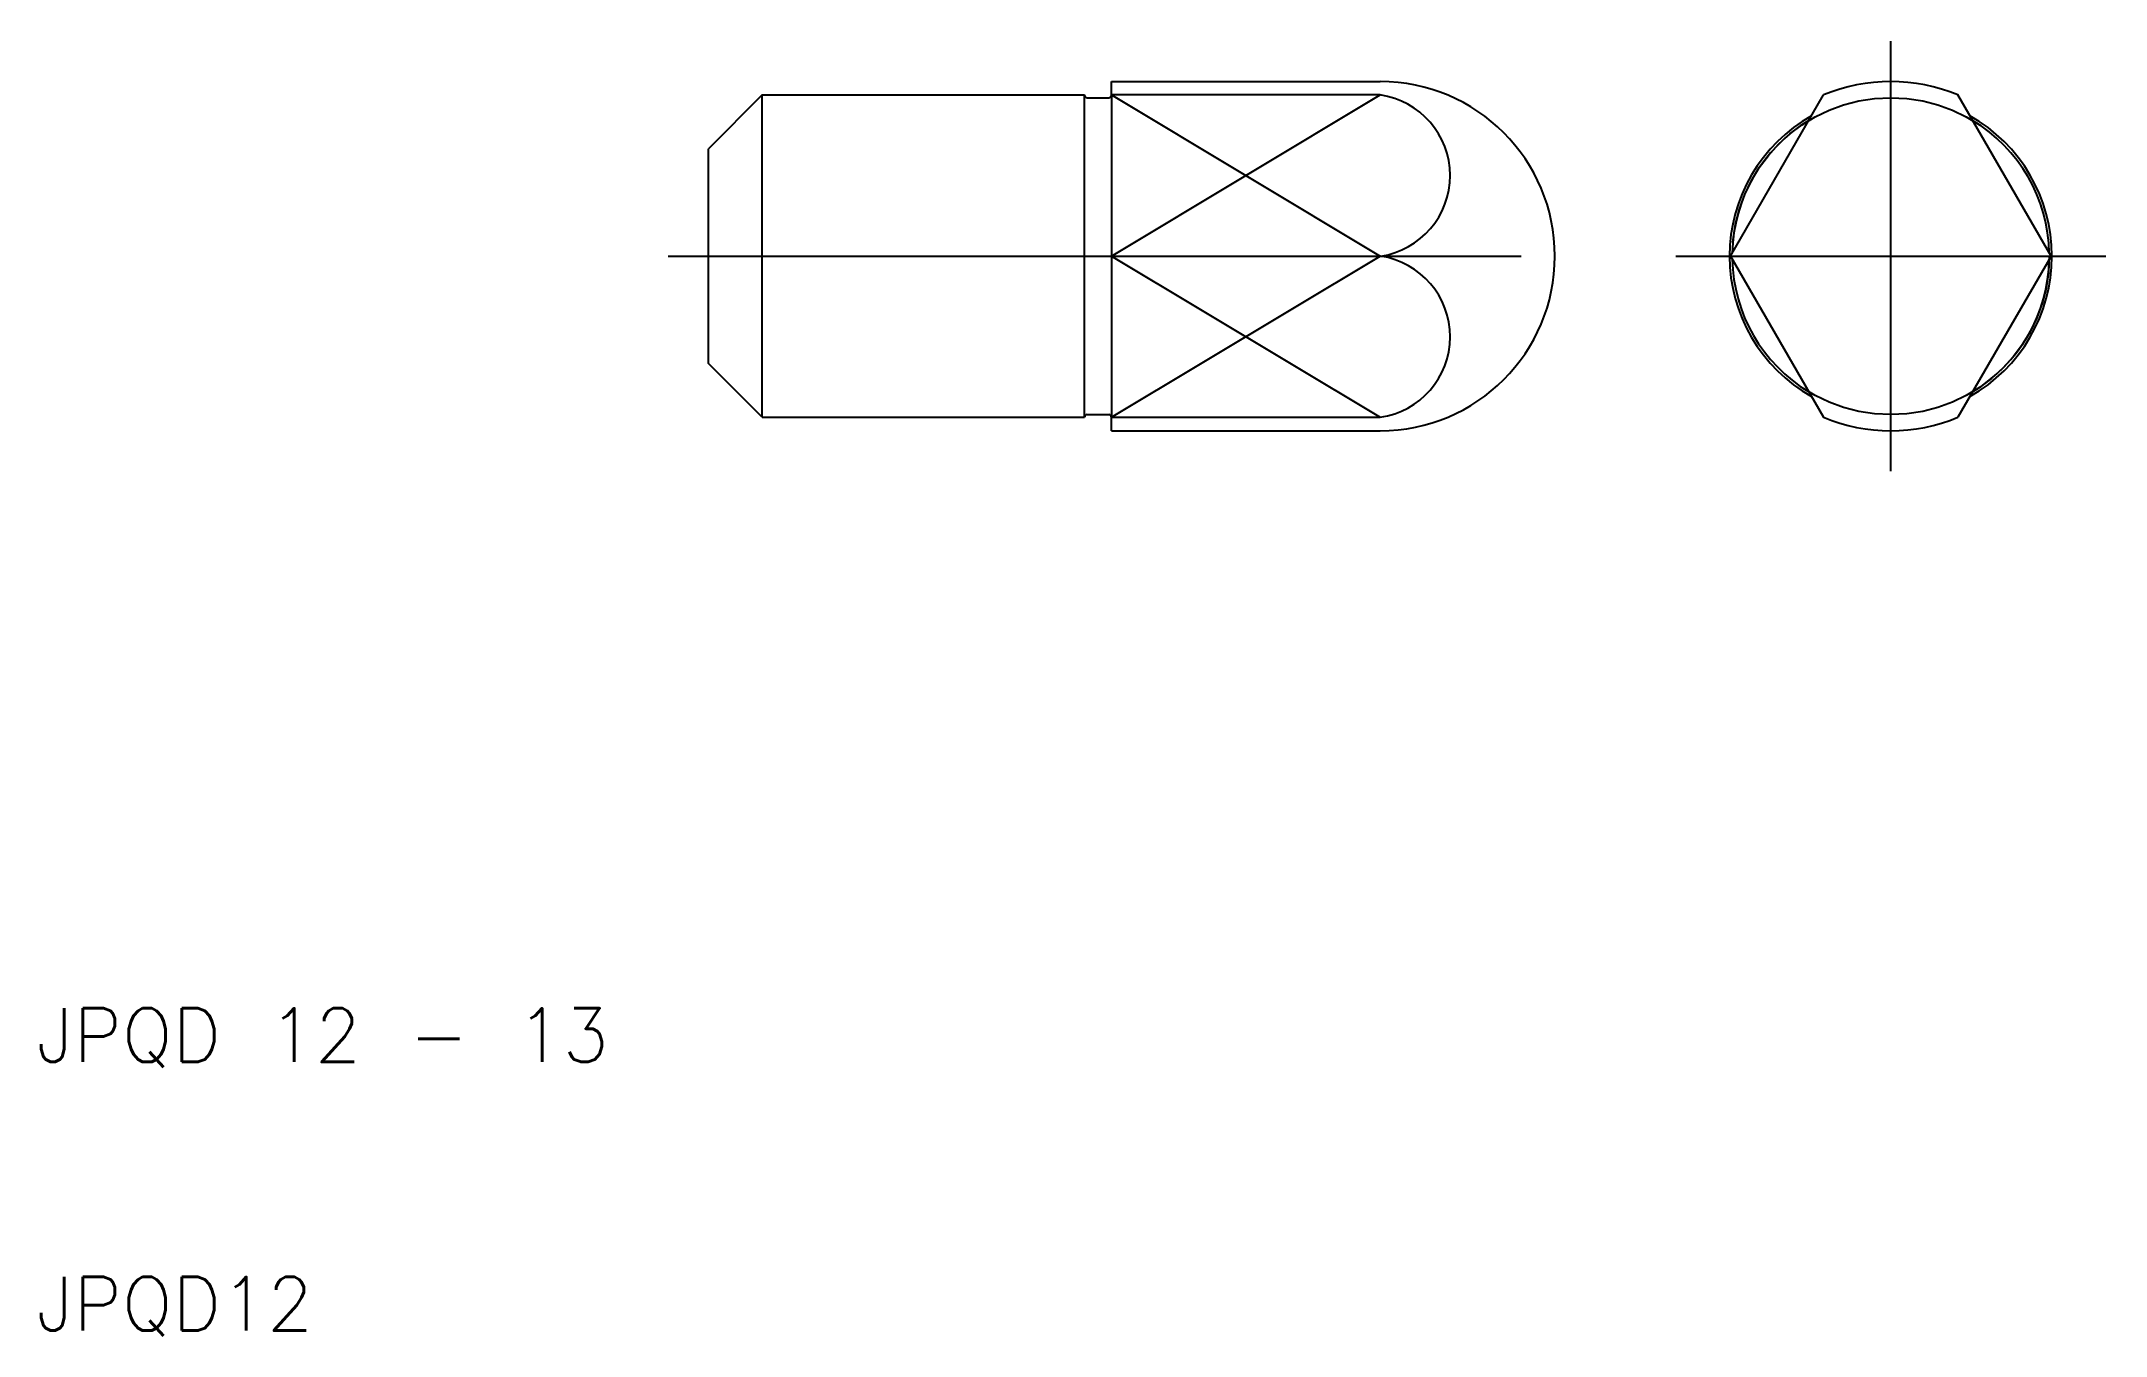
# Model space of a CAD drawing. Extents: x 10.2 to 87, y 9.8 to 58.
import ezdxf

# ---------------------------------------------------------------- set-up
doc = ezdxf.new("R2010")
doc.units = 0
doc.linetypes.add('CENTER', pattern=[50.8, 31.75, -6.35, 6.35, -6.35])
doc.linetypes.add('DASHED', pattern=[19.05, 12.7, -6.35])
doc.layers.get('0').update_dxf_attribs({"linetype": 'CONTINUOUS'})
doc.layers.add('CENTER', color=1, linetype='CENTER')
doc.styles.get("Standard").update_dxf_attribs({"font": 'txt.shx'})

msp = doc.modelspace()

# ---------------------------------------------------------------- linework, layer by layer
for p, q in [((50, 56.5), (60, 56.5)), ((50, 56), (50, 56.5)), ((37, 56), (35, 54)), ((37, 44), (37, 56)), ((37, 44), (37, 56)), ((37, 56), (49, 56)), ((49, 44), (49, 56)), ((49.1, 55.9), (49.9, 55.9)), ((50, 56), (50, 44)), ((60, 56), (50, 56)), ((73.036, 50), (76.5, 56)), ((84.964, 50), (81.5, 56)), ((35, 46), (35, 54)), ((50, 50), (60, 50)), ((73.036, 50), (76.5, 44)), ((84.964, 50), (81.5, 44)), ((37, 44), (35, 46)), ((37, 44), (49, 44)), ((49.1, 44.1), (49.9, 44.1)), ((50, 44), (60, 44)), ((50, 43.5), (50, 44)), ((50, 43.5), (60, 43.5))]:
    msp.add_line(p, q)
at = {"color": 3}
for p, q in [((50, 50), (60, 56)), ((50, 56), (60, 50)), ((50, 50), (60, 44)), ((50, 44), (60, 50))]:
    msp.add_line(p, q, dxfattribs=at)
at = {"color": 3, "linetype": 'DASHED'}
msp.add_circle((79, 50), 5.9, dxfattribs=at)
for centre, radius, start, end in [((60, 50), 6.5, 270, 90), ((79, 50), 6.5, 67.38014, 112.61986), ((49.1, 56), 0.1, 180, 270), ((49.9, 56), 0.1, 270, 0), ((59.568, 52.999), 3.032, 278.58107, 81.8009), ((79, 50), 6, 119.41147, 240.58853), ((79, 50), 6, 299.41147, 60.58853), ((59.568, 47.001), 3.032, 278.1991, 81.41893), ((49.1, 44), 0.1, 90, 180), ((49.9, 44), 0.1, 0, 90), ((79, 50), 6.5, 247.38014, 292.61986)]:
    msp.add_arc(centre, radius, start, end)
for start, end in [(121.09644, 178.90356), (1.09644, 58.90356), (181.09644, 238.90356), (301.09644, 358.90356)]:
    msp.add_arc((79, 50), 5.9, start, end, dxfattribs=at)
at = {"layer": 'CENTER'}
for p, q in [((79, 42), (79, 58)), ((79, 42.5), (79, 57.5)), ((33.5, 50), (68, 50)), ((71, 50), (87, 50)), ((71.5, 50), (86.5, 50))]:
    msp.add_line(p, q, dxfattribs=at)

# ---------------------------------------------------------------- texts
for s, p in [('JPQD 12 - 13', (10, 20)), ('JPQD12', (10, 10))]:
    msp.add_text(s, height=2).set_placement(p)

doc.saveas('drawing.dxf')
